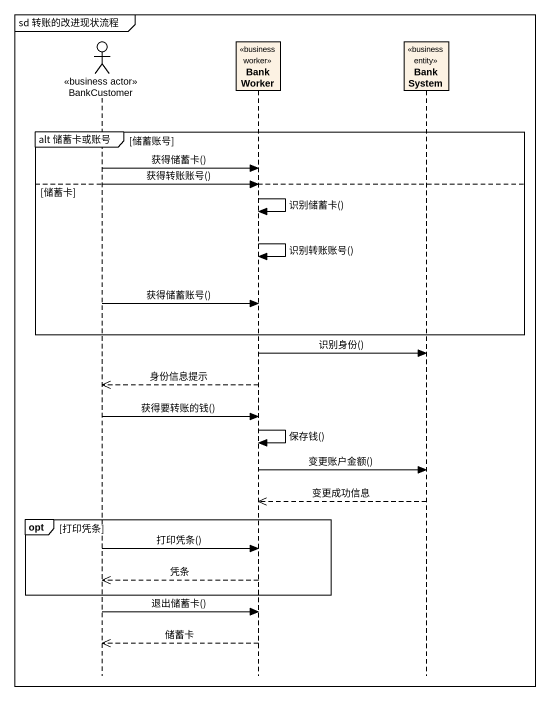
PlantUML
@startuml
mainframe sd 转账的改进现状流程
hide footbox
actor BankCustomer <<business actor>>
participant BankWorker <<business worker>>
participant BankSystem <<business entity>>

group alt 储蓄卡或账号 [储蓄账号]
  BankCustomer -> BankWorker : 获得储蓄卡()
else 储蓄卡
  BankCustomer -> BankWorker : 获得转账账号()
  BankWorker -> BankWorker : 识别储蓄卡()
  BankWorker -> BankWorker : 识别转账账号()
  BankCustomer -> BankWorker : 获得储蓄账号()
end
BankWorker -> BankSystem : 识别身份()
BankWorker -->> BankCustomer : 身份信息提示
BankCustomer -> BankWorker : 获得要转账的钱()
BankWorker -> BankWorker : 保存钱()
BankWorker -> BankSystem : 变更账户金额()
BankSystem -->> BankWorker : 变更成功信息
opt 打印凭条
  BankCustomer -> BankWorker : 打印凭条()
  BankWorker -->> BankCustomer : 凭条
end
BankCustomer -> BankWorker : 退出储蓄卡()
BankWorker -->> BankCustomer : 储蓄卡
@enduml
